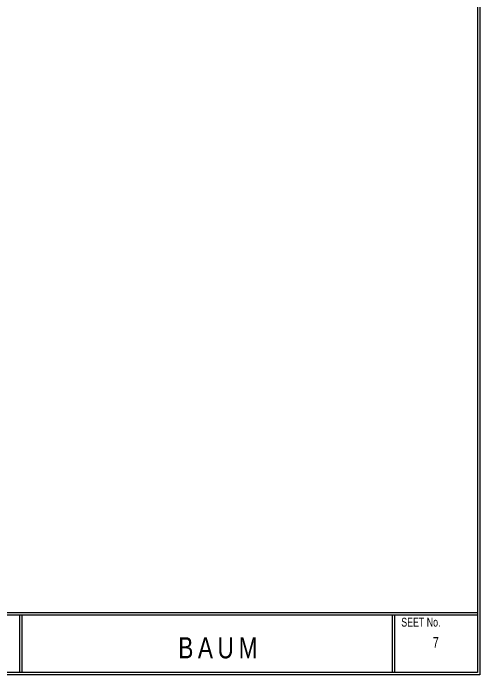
# Model space of a CAD drawing. Units: millimetres at full size, sheet at 1:150. Extents: x -30038 to 30038, y -20812 to 20512.
# Drawn here: x 15464 to 30038, y -20812 to -150 of the extents above; entities that cross this region are included whole.
import ezdxf
from ezdxf.enums import TextEntityAlignment as Align

# ---------------------------------------------------------------- set-up
doc = ezdxf.new("R2010")
doc.units = ezdxf.units.MM
doc.header["$LTSCALE"] = 150
doc.layers.add('0-0_ﾚｲﾔ-0', color=4, linetype='Continuous')
doc.layers.add('0-6_ﾚｲﾔ-6', color=4, linetype='Continuous')
doc.styles.add('游ゴシック Light', font='')
doc.styles.get('游ゴシック Light').set_extended_font_data('游ゴシック Light')

msp = doc.modelspace()

# ---------------------------------------------------------------- linework, layer by layer
at = {"layer": '0-0_ﾚｲﾔ-0'}
for p, q in [((30037.5, 20512.5), (30037.5, -20812.5)), ((29962.5, 20437.5), (29962.5, -20737.5)), ((-29962.5, -18862.5), (29962.5, -18862.5)), ((-29962.5, -18937.5), (29962.5, -18937.5)), ((15656.2, -18937.5), (15656.2, -20737.5)), ((15731.2, -18937.5), (15731.2, -20737.5)), ((27300, -18937.5), (27300, -20737.5)), ((27375, -18937.5), (27375, -20737.5)), ((30037.5, -20812.5), (-30037.5, -20812.5)), ((29962.5, -20737.5), (-29962.5, -20737.5))]:
    msp.add_line(p, q, dxfattribs=at)

# ---------------------------------------------------------------- texts
at = {"layer": '0-0_ﾚｲﾔ-0', "style": '游ゴシック Light', "width": 0.75}
msp.add_text('SEET No.', height=274.9, dxfattribs=at).set_placement((27585, -19390.1), align=Align.BOTTOM_LEFT)
at = {"layer": '0-0_ﾚｲﾔ-0', "insert": (20620.5, -20308.5), "char_height": 659.8, "attachment_point": 7, "style": '游ゴシック Light'}
msp.add_mtext('\\T1.3;\\W0.8;BAUM', dxfattribs=at)
at = {"layer": '0-6_ﾚｲﾔ-6', "style": '游ゴシック Light', "width": 0.75}
msp.add_text('7', height=329.9, dxfattribs=at).set_placement((28573.4, -20062.5), align=Align.BOTTOM_LEFT)

doc.saveas('drawing.dxf')
